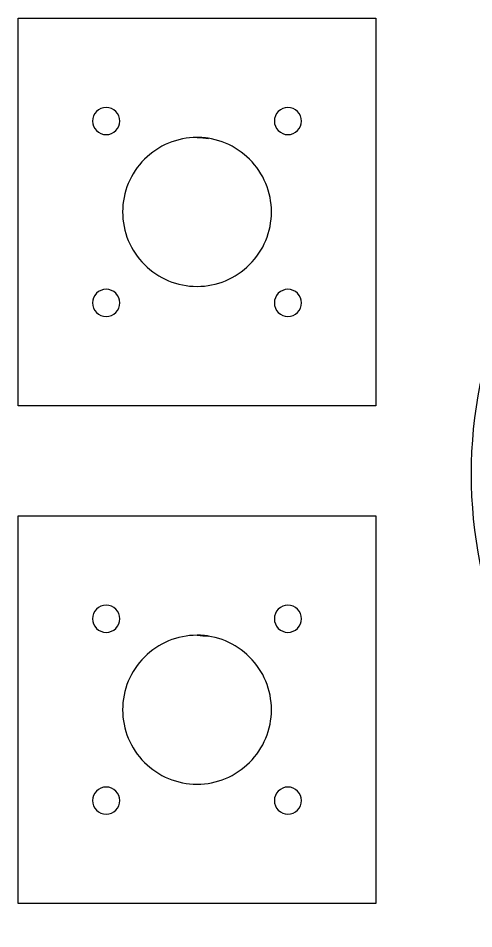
# Model space of a CAD drawing. Extents: x 110 to 1151, y 62 to 319.
# Drawn here: x 798.9 to 916.7, y 79.1 to 314.5 of the extents above; entities that cross this region are included whole.
import ezdxf

# ---------------------------------------------------------------- set-up
doc = ezdxf.new("R2010")
doc.units = 0
for name, color, linetype in [('GEARPOCKET', 96, 'CONTINUOUS'), ('HOLES', 1, 'CONTINUOUS'), ('PROFILE', 7, 'CONTINUOUS')]:
    doc.layers.add(name, color=color, linetype=linetype)

msp = doc.modelspace()

# ---------------------------------------------------------------- linework, layer by layer
at = {"layer": 'GEARPOCKET'}
msp.add_lwpolyline([(1033.58, 314.22, 0.414214), (916.02, 196.66, 0.414214), (1033.58, 79.09, 0.414214), (1151.15, 196.66, 0.414214)], format="xyb", close=True, dxfattribs=at)
at = {"layer": 'HOLES'}
for points in [[(821.63, 291.41, 0.414214), (818.13, 287.91, 0.414214), (821.63, 284.41, 0.414214), (825.13, 287.91, 0.414214)], [(868.63, 291.41, 0.414214), (865.13, 287.91, 0.414214), (868.63, 284.41, 0.414214), (872.13, 287.91, 0.414214)], [(845.13, 283.66, 0.414214), (825.88, 264.41, 0.414214), (845.13, 245.16, 0.414214), (864.38, 264.41, 0.414214)], [(821.63, 244.41, 0.414214), (818.13, 240.91, 0.414214), (821.63, 237.41, 0.414214), (825.13, 240.91, 0.414214)], [(868.63, 244.41, 0.414214), (865.13, 240.91, 0.414214), (868.63, 237.41, 0.414214), (872.13, 240.91, 0.414214)], [(821.63, 162.73, 0.414214), (818.13, 159.23, 0.414214), (821.63, 155.73, 0.414214), (825.13, 159.23, 0.414214)], [(868.63, 162.73, 0.414214), (865.13, 159.23, 0.414214), (868.63, 155.73, 0.414214), (872.13, 159.23, 0.414214)], [(845.13, 154.98, 0.414214), (825.88, 135.73, 0.414214), (845.13, 116.48, 0.414214), (864.38, 135.73, 0.414214)], [(821.63, 115.73, 0.414214), (818.13, 112.23, 0.414214), (821.63, 108.73, 0.414214), (825.13, 112.23, 0.414214)], [(868.63, 115.73, 0.414214), (865.13, 112.23, 0.414214), (868.63, 108.73, 0.414214), (872.13, 112.23, 0.414214)]]:
    msp.add_lwpolyline(points, format="xyb", close=True, dxfattribs=at)
for points in [[(846.61, 283.54), (848.1, 283.43), (848.1, 283.43), (848.09, 283.43), (848.09, 283.43), (848.09, 283.43), (848.09, 283.43), (848.08, 283.43), (848.08, 283.43), (848.08, 283.43), (848.08, 283.43), (848.07, 283.43), (848.07, 283.43), (848.07, 283.43), (848.07, 283.43), (848.06, 283.43), (848.06, 283.43), (848.06, 283.43), (848.05, 283.43), (848.05, 283.43), (848.05, 283.43), (848.04, 283.43), (848.04, 283.44), (848.04, 283.44), (848.03, 283.44), (848.03, 283.44), (848.03, 283.44), (848.02, 283.44), (848.02, 283.44), (848.01, 283.44), (848.01, 283.44), (848.01, 283.44), (848, 283.44), (848, 283.44), (847.99, 283.44), (847.99, 283.44), (847.98, 283.44), (847.98, 283.44), (847.97, 283.45), (847.97, 283.45), (847.96, 283.45), (847.96, 283.45), (847.96, 283.45), (847.95, 283.45), (847.95, 283.45), (847.94, 283.45), (847.93, 283.45), (847.93, 283.45), (847.92, 283.45), (847.92, 283.45), (847.91, 283.45), (847.91, 283.45), (847.9, 283.46), (847.9, 283.46), (847.89, 283.46), (847.88, 283.46), (847.88, 283.46), (847.87, 283.46), (847.87, 283.46), (847.86, 283.46), (847.85, 283.46), (847.85, 283.46), (847.84, 283.46), (847.84, 283.47), (847.83, 283.47), (847.82, 283.47), (847.82, 283.47), (847.81, 283.47), (847.8, 283.47), (847.79, 283.47), (847.79, 283.47), (847.78, 283.47), (847.77, 283.47), (847.77, 283.48), (847.76, 283.48), (847.75, 283.48), (847.74, 283.48), (847.74, 283.48), (847.73, 283.48), (847.72, 283.48), (847.71, 283.48), (847.71, 283.48), (847.7, 283.48), (847.69, 283.49), (847.68, 283.49), (847.67, 283.49), (847.67, 283.49), (847.66, 283.49), (847.65, 283.49), (847.64, 283.49), (847.63, 283.49), (847.62, 283.49), (847.61, 283.5), (847.61, 283.5), (847.6, 283.5), (847.59, 283.5), (847.58, 283.5), (847.57, 283.5), (847.56, 283.5), (847.55, 283.5), (847.54, 283.5), (847.53, 283.51), (847.52, 283.51), (847.51, 283.51), (847.5, 283.51), (847.49, 283.51), (847.49, 283.51), (847.48, 283.51), (847.47, 283.51), (847.46, 283.52), (847.45, 283.52), (847.44, 283.52), (847.42, 283.52), (847.41, 283.52), (847.4, 283.52), (847.39, 283.52), (847.38, 283.52), (847.37, 283.53), (847.36, 283.53), (847.35, 283.53), (847.34, 283.53), (847.33, 283.53), (847.32, 283.53), (847.31, 283.53), (847.3, 283.53), (847.28, 283.54), (847.27, 283.54), (847.26, 283.54), (847.25, 283.54), (847.24, 283.54), (847.23, 283.54), (847.21, 283.54), (847.2, 283.54), (847.19, 283.55), (847.18, 283.55), (847.17, 283.55), (847.15, 283.55), (847.14, 283.55), (847.13, 283.55), (847.12, 283.55), (847.1, 283.56), (847.09, 283.56), (847.08, 283.56), (847.07, 283.56), (847.05, 283.56), (847.04, 283.56), (847.03, 283.56), (847.01, 283.56), (847, 283.57), (846.99, 283.57), (846.97, 283.57), (846.96, 283.57), (846.95, 283.57), (846.93, 283.57), (846.92, 283.57), (846.91, 283.57), (846.89, 283.58), (846.88, 283.58), (846.86, 283.58), (846.85, 283.58), (846.83, 283.58), (846.82, 283.58), (846.81, 283.58), (846.79, 283.58), (846.78, 283.59), (846.76, 283.59), (846.75, 283.59), (846.73, 283.59), (846.72, 283.59), (846.7, 283.59), (846.69, 283.59), (846.67, 283.59), (846.66, 283.6), (846.64, 283.6), (846.63, 283.6), (846.61, 283.6), (846.6, 283.6), (846.58, 283.6), (846.56, 283.6), (846.55, 283.6), (846.53, 283.61), (846.52, 283.61), (846.5, 283.61), (846.48, 283.61), (846.47, 283.61), (846.45, 283.61), (846.43, 283.61), (846.42, 283.61), (846.4, 283.61), (846.38, 283.62), (846.37, 283.62), (846.35, 283.62), (846.33, 283.62), (846.32, 283.62), (846.3, 283.62), (846.28, 283.62), (846.27, 283.62), (846.25, 283.62), (846.23, 283.63), (846.21, 283.63), (846.2, 283.63), (846.18, 283.63), (846.16, 283.63), (846.14, 283.63), (846.13, 283.63), (846.11, 283.63), (846.09, 283.63), (846.07, 283.63), (846.05, 283.63), (846.04, 283.64), (846.02, 283.64), (846, 283.64), (845.98, 283.64), (845.96, 283.64), (845.94, 283.64), (845.92, 283.64), (845.91, 283.64), (845.87, 283.64), (845.83, 283.64), (845.79, 283.65), (845.76, 283.65), (845.72, 283.65), (845.68, 283.65), (845.64, 283.65), (845.6, 283.65), (845.56, 283.65), (845.52, 283.65), (845.48, 283.65), (845.45, 283.65), (845.41, 283.65), (845.37, 283.66), (845.33, 283.66), (845.29, 283.66), (845.25, 283.66), (845.21, 283.66), (845.17, 283.66)], [(846.61, 154.86), (848.1, 154.75), (848.1, 154.75), (848.09, 154.75), (848.09, 154.75), (848.09, 154.75), (848.09, 154.75), (848.08, 154.75), (848.08, 154.75), (848.08, 154.75), (848.08, 154.75), (848.07, 154.75), (848.07, 154.75), (848.07, 154.75), (848.07, 154.75), (848.06, 154.75), (848.06, 154.75), (848.06, 154.75), (848.05, 154.75), (848.05, 154.75), (848.05, 154.75), (848.04, 154.76), (848.04, 154.76), (848.04, 154.76), (848.03, 154.76), (848.03, 154.76), (848.03, 154.76), (848.02, 154.76), (848.02, 154.76), (848.01, 154.76), (848.01, 154.76), (848.01, 154.76), (848, 154.76), (848, 154.76), (847.99, 154.76), (847.99, 154.76), (847.98, 154.76), (847.98, 154.77), (847.97, 154.77), (847.97, 154.77), (847.96, 154.77), (847.96, 154.77), (847.96, 154.77), (847.95, 154.77), (847.95, 154.77), (847.94, 154.77), (847.93, 154.77), (847.93, 154.77), (847.92, 154.77), (847.92, 154.77), (847.91, 154.78), (847.91, 154.78), (847.9, 154.78), (847.9, 154.78), (847.89, 154.78), (847.88, 154.78), (847.88, 154.78), (847.87, 154.78), (847.87, 154.78), (847.86, 154.78), (847.85, 154.78), (847.85, 154.78), (847.84, 154.79), (847.84, 154.79), (847.83, 154.79), (847.82, 154.79), (847.82, 154.79), (847.81, 154.79), (847.8, 154.79), (847.79, 154.79), (847.79, 154.79), (847.78, 154.79), (847.77, 154.8), (847.77, 154.8), (847.76, 154.8), (847.75, 154.8), (847.74, 154.8), (847.74, 154.8), (847.73, 154.8), (847.72, 154.8), (847.71, 154.8), (847.71, 154.8), (847.7, 154.81), (847.69, 154.81), (847.68, 154.81), (847.67, 154.81), (847.67, 154.81), (847.66, 154.81), (847.65, 154.81), (847.64, 154.81), (847.63, 154.81), (847.62, 154.82), (847.61, 154.82), (847.61, 154.82), (847.6, 154.82), (847.59, 154.82), (847.58, 154.82), (847.57, 154.82), (847.56, 154.82), (847.55, 154.82), (847.54, 154.83), (847.53, 154.83), (847.52, 154.83), (847.51, 154.83), (847.5, 154.83), (847.49, 154.83), (847.49, 154.83), (847.48, 154.83), (847.47, 154.84), (847.46, 154.84), (847.45, 154.84), (847.44, 154.84), (847.42, 154.84), (847.41, 154.84), (847.4, 154.84), (847.39, 154.84), (847.38, 154.85), (847.37, 154.85), (847.36, 154.85), (847.35, 154.85), (847.34, 154.85), (847.33, 154.85), (847.32, 154.85), (847.31, 154.85), (847.3, 154.86), (847.28, 154.86), (847.27, 154.86), (847.26, 154.86), (847.25, 154.86), (847.24, 154.86), (847.23, 154.86), (847.21, 154.86), (847.2, 154.87), (847.19, 154.87), (847.18, 154.87), (847.17, 154.87), (847.15, 154.87), (847.14, 154.87), (847.13, 154.87), (847.12, 154.87), (847.1, 154.88), (847.09, 154.88), (847.08, 154.88), (847.07, 154.88), (847.05, 154.88), (847.04, 154.88), (847.03, 154.88), (847.01, 154.89), (847, 154.89), (846.99, 154.89), (846.97, 154.89), (846.96, 154.89), (846.95, 154.89), (846.93, 154.89), (846.92, 154.89), (846.91, 154.9), (846.89, 154.9), (846.88, 154.9), (846.86, 154.9), (846.85, 154.9), (846.83, 154.9), (846.82, 154.9), (846.81, 154.9), (846.79, 154.91), (846.78, 154.91), (846.76, 154.91), (846.75, 154.91), (846.73, 154.91), (846.72, 154.91), (846.7, 154.91), (846.69, 154.91), (846.67, 154.92), (846.66, 154.92), (846.64, 154.92), (846.63, 154.92), (846.61, 154.92), (846.6, 154.92), (846.58, 154.92), (846.56, 154.92), (846.55, 154.93), (846.53, 154.93), (846.52, 154.93), (846.5, 154.93), (846.48, 154.93), (846.47, 154.93), (846.45, 154.93), (846.43, 154.93), (846.42, 154.93), (846.4, 154.94), (846.38, 154.94), (846.37, 154.94), (846.35, 154.94), (846.33, 154.94), (846.32, 154.94), (846.3, 154.94), (846.28, 154.94), (846.27, 154.94), (846.25, 154.95), (846.23, 154.95), (846.21, 154.95), (846.2, 154.95), (846.18, 154.95), (846.16, 154.95), (846.14, 154.95), (846.13, 154.95), (846.11, 154.95), (846.09, 154.95), (846.07, 154.95), (846.05, 154.96), (846.04, 154.96), (846.02, 154.96), (846, 154.96), (845.98, 154.96), (845.96, 154.96), (845.94, 154.96), (845.92, 154.96), (845.91, 154.96), (845.87, 154.96), (845.83, 154.96), (845.79, 154.97), (845.76, 154.97), (845.72, 154.97), (845.68, 154.97), (845.64, 154.97), (845.6, 154.97), (845.56, 154.97), (845.52, 154.97), (845.48, 154.97), (845.45, 154.97), (845.41, 154.98), (845.37, 154.98), (845.33, 154.98), (845.29, 154.98), (845.25, 154.98), (845.21, 154.98), (845.17, 154.98)]]:
    msp.add_lwpolyline(points, close=True, dxfattribs=at)
at = {"layer": 'PROFILE'}
for points in [[(891.38, 214.31), (798.88, 214.31), (798.88, 314.5), (891.38, 314.5)], [(891.38, 85.63), (798.88, 85.63), (798.88, 185.82), (891.38, 185.82)]]:
    msp.add_lwpolyline(points, close=True, dxfattribs=at)

doc.saveas('drawing.dxf')
